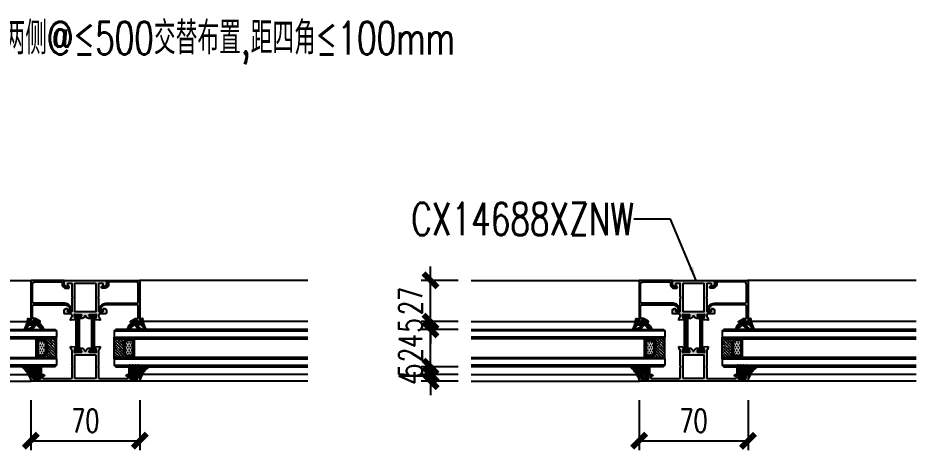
# Model space of a CAD drawing. Extents: x -202236 to 1002404, y -663931 to 1550022.
# Drawn here: x 23089 to 23666, y -357074 to -356797 of the extents above; entities that cross this region are included whole.
import ezdxf
from ezdxf.enums import TextEntityAlignment as Align

# ---------------------------------------------------------------- set-up
doc = ezdxf.new("R2010")
doc.units = 0
for name, color, linetype in [('!ZN1-填充-8', 8, 'Continuous'), ('!ZN1-文字-7', 7, 'Continuous'), ('!ZN4-辅助材料-1', 1, 'Continuous'), ('!ZN5-铝材断面-6', 6, 'Continuous'), ('112铝材投影', 112, 'Continuous'), ('1辅助材料', 1, 'Continuous'), ('2', 7, 'Continuous'), ('4玻璃幕墙', 4, 'Continuous'), ('DIM', 173, 'Continuous'), ('Fill', 8, 'Continuous'), ('TEXT', 7, 'Continuous'), ('型材截面颜色', 253, 'Continuous')]:
    doc.layers.add(name, color=color, linetype=linetype)
doc.styles.add('DHTEXT-1', font='ROMANS.shx', dxfattribs={"width": 0.7, "bigfont": 'CHINESE.shx'})
doc.dimstyles.new('ZN6', dxfattribs={"dimscale": 6, "dimtxt": 2.5, "dimasz": 1.5, "dimexe": 1, "dimexo": 2, "dimgap": 0.9, "dimtad": 1, "dimdec": 0, "dimdsep": 46, "dimtxsty": 'DHTEXT-1', "dimblk": 'ARCHTICK', "dimcen": 2.5, "dimclrd": 173, "dimclre": 173, "dimclrt": 7, "dimazin": 2, "dimtfac": 1, "dimtdec": 1, "dimtix": 1, "dimtmove": 2, "dimatfit": 3, "dimfxl": 0, "dimtolj": 1, "dimtzin": 0, "dimarcsym": 0})
pattern_1 = [(0, (-193.524, 7.5), (0.79375, 1.5875), [0, -1.5875])]
pattern_2 = [(225, (2605.3927, 1217.0892), (-0.6735192, -2.46957043), [3.175, -0.635, 0, -0.635])]

# ---------------------------------------------------------------- blocks, each defined once
blk = doc.blocks.new('XFGRJ009')
at = {"layer": '!ZN1-填充-8'}
h = blk.add_hatch(dxfattribs=at)
h.set_pattern_fill('AR-HBONE', color=256, scale=0.01, angle=360, style=0)
h.set_pattern_definition([(315, (2699.3083, -1021.9452), (2e-15, -1.43684098), [3.048, -1.016]), (225, (2700.0267, -1022.6636), (2e-15, -1.43684098), [3.048, -1.016])])
h.paths.add_polyline_path([(2.97, 0.95, -0.131652), (2.37, 1.11), (0.66, 2.1), (0.4, 2.1, 0.414214), (0, 1.7), (0, -1.7, 0.414214), (0.4, -2.1), (0.66, -2.1), (2.37, -1.11, -0.131652), (2.97, -0.95), (21.03, -0.95, -0.131652), (21.63, -1.11), (23.34, -2.1), (23.6, -2.1, 0.414214), (24, -1.7), (24, 1.7, 0.414214), (23.6, 2.1), (23.34, 2.1), (21.63, 1.11, -0.131652), (21.03, 0.95)])
at = {"layer": '!ZN4-辅助材料-1'}
blk.add_lwpolyline([(2.37, 1.11, 0.131652), (2.97, 0.95), (21.03, 0.95, 0.131652), (21.63, 1.11), (23.34, 2.1), (23.6, 2.1, -0.414214), (24, 1.7), (24, -1.7, -0.414214), (23.6, -2.1), (23.34, -2.1), (21.63, -1.11, 0.131652), (21.03, -0.95), (2.97, -0.95, 0.131652), (2.37, -1.11), (0.66, -2.1), (0.4, -2.1, -0.414214), (0, -1.7), (0, 1.7, -0.414214), (0.4, 2.1), (0.66, 2.1)], format="xyb", close=True, dxfattribs=at)
blk = doc.blocks.new('CX14688XZNW')
at = {"layer": '型材截面颜色', "ltscale": 15}
h = blk.add_hatch(color=256, dxfattribs=at)
h.dxf.hatch_style = 1
edge = h.paths.add_edge_path(flags=16)
edge.add_line((-18.2, -6.7), (-0.3, -6.7))
edge.add_arc((-0.3, -6.4), 0.3, 270, 360)
edge.add_line((0, -6.4), (0, 0))
edge.add_line((0, 0), (0, 6.4))
edge.add_arc((-0.3, 6.4), 0.3, 0, 90)
edge.add_line((-0.3, 6.7), (-18.2, 6.7))
edge.add_arc((-18.2, 6.4), 0.3, 90, 180)
edge.add_line((-18.5, 6.4), (-18.5, 0))
edge.add_line((-18.5, 0), (-18.5, -6.4))
edge.add_arc((-18.2, -6.4), 0.3, 180, 270)
edge = h.paths.add_edge_path()
edge.add_line((-19.7, 13), (-19.7, 9.5))
edge.add_arc((-20.7, 9.5), 1, -90, 0, ccw=False)
edge.add_line((-20.7, 8.5), (-21.51, 8.5))
edge.add_arc((-21.51, 8.8), 0.3, 190.51696, 269.3568, ccw=False)
edge.add_arc((-22.1, 8.69), 0.3, 10.52108, 70)
edge.add_line((-22, 8.97), (-23.4, 9.48))
edge.add_arc((-23.5, 9.2), 0.3, 70, 185)
edge.add_line((-23.8, 9.17), (-23.6, 6.88))
edge.add_arc((-23.1, 6.92), 0.5, 185, 225)
edge.add_line((-23.45, 6.57), (-23.14, 6.26))
edge.add_arc((-23, 6.4), 0.2, 225, 368.04657)
edge.add_arc((-22.6, 6.46), 0.2, 105, 188.04657, ccw=False)
edge.add_line((-22.66, 6.65), (-20.66, 7.18))
edge.add_arc((-20.53, 6.7), 0.5, 90, 105, ccw=False)
edge.add_line((-20.53, 7.2), (-20.4, 7.2))
edge.add_arc((-20.4, 6.9), 0.3, -41.40962, 90, ccw=False)
edge.add_arc((-19.8, 6.37), 0.5, 138.59038, 180)
edge.add_line((-20.3, 6.37), (-20.3, 2.6))
edge.add_arc((-20.6, 2.6), 0.3, 270, 360, ccw=False)
edge.add_line((-20.6, 2.3), (-20.76, 2.3))
edge.add_arc((-20.76, 2.8), 0.5, 238.68821, 270, ccw=False)
edge.add_line((-21.02, 2.37), (-22.5, 3.27))
edge.add_arc((-22.6, 3.1), 0.2, 58.68821, 180)
edge.add_line((-22.8, 3.1), (-22.8, 2.59))
edge.add_arc((-20.6, 2.59), 2.2, 180, 238.68821)
edge.add_line((-21.74, 0.71), (-21.28, 0.43))
edge.add_arc((-21.54, 0), 0.5, -58.68821, 58.68821, ccw=False)
edge.add_line((-21.28, -0.43), (-21.74, -0.71))
edge.add_arc((-20.6, -2.59), 2.2, 121.31179, 180)
edge.add_line((-22.8, -2.59), (-22.8, -3.1))
edge.add_arc((-22.6, -3.1), 0.2, 180, 301.31179)
edge.add_line((-22.5, -3.27), (-21.02, -2.37))
edge.add_arc((-20.76, -2.8), 0.5, 90, 121.31179, ccw=False)
edge.add_line((-20.76, -2.3), (-20.6, -2.3))
edge.add_arc((-20.6, -2.6), 0.3, 0, 90, ccw=False)
edge.add_line((-20.3, -2.6), (-20.3, -6.37))
edge.add_arc((-19.8, -6.37), 0.5, 180, 221.40962)
edge.add_arc((-20.4, -6.9), 0.3, -90, 41.40962, ccw=False)
edge.add_line((-20.4, -7.2), (-20.53, -7.2))
edge.add_arc((-20.53, -6.7), 0.5, 255, 270, ccw=False)
edge.add_line((-20.66, -7.18), (-22.66, -6.65))
edge.add_arc((-22.6, -6.46), 0.2, 171.95343, 255, ccw=False)
edge.add_arc((-23, -6.4), 0.2, 351.95343, 495)
edge.add_line((-23.14, -6.26), (-23.45, -6.57))
edge.add_arc((-23.1, -6.92), 0.5, 135, 175)
edge.add_line((-23.6, -6.88), (-23.8, -9.17))
edge.add_arc((-23.5, -9.2), 0.3, 175, 290)
edge.add_line((-23.4, -9.48), (-22, -8.97))
edge.add_arc((-22.1, -8.69), 0.3, 290, 349.47892)
edge.add_arc((-21.51, -8.8), 0.3, 90.6432, 169.48304, ccw=False)
edge.add_line((-21.51, -8.5), (-20.7, -8.5))
edge.add_arc((-20.7, -9.5), 1, 0, 90, ccw=False)
edge.add_line((-19.7, -9.5), (-19.7, -13.2))
edge.add_arc((-19.4, -13.2), 0.3, 180, 270)
edge.add_line((-19.4, -13.5), (-17.16, -13.5))
edge.add_arc((-17.16, -13.2), 0.3, 270, 330)
edge.add_line((-16.9, -13.35), (-16.27, -12.25))
edge.add_arc((-16.7, -12), 0.5, 330, 450)
edge.add_line((-16.7, -11.5), (-17.9, -11.5))
edge.add_arc((-17.9, -11.2), 0.3, 180, 270, ccw=False)
edge.add_line((-18.2, -11.2), (-18.2, -8.8))
edge.add_arc((-17.9, -8.8), 0.3, 90, 180, ccw=False)
edge.add_line((-17.9, -8.5), (-9.75, -8.5))
edge.add_arc((-9.75, -8.2), 0.3, 270, 315)
edge.add_line((-9.54, -8.41), (-9.41, -8.29))
edge.add_arc((-9.2, -8.5), 0.3, 45, 135, ccw=False)
edge.add_line((-8.99, -8.29), (-8.86, -8.41))
edge.add_arc((-8.65, -8.2), 0.3, 225, 270)
edge.add_line((-8.65, -8.5), (-0.5, -8.5))
edge.add_arc((-0.5, -8.8), 0.3, 0, 90, ccw=False)
edge.add_line((-0.2, -8.8), (-0.2, -11.2))
edge.add_arc((-0.5, -11.2), 0.3, -90, 0, ccw=False)
edge.add_line((-0.5, -11.5), (-1.7, -11.5))
edge.add_arc((-1.7, -12), 0.5, 90, 210)
edge.add_line((-2.13, -12.25), (-1.5, -13.35))
edge.add_arc((-1.24, -13.2), 0.3, 210, 270)
edge.add_line((-1.24, -13.5), (1.5, -13.5))
edge.add_arc((1.5, -13.2), 0.3, 270, 360)
edge.add_line((1.8, -13.2), (1.8, 0))
edge.add_line((1.8, 0), (1.8, 13.2))
edge.add_arc((1.5, 13.2), 0.3, 0, 90)
edge.add_line((1.5, 13.5), (-1.24, 13.5))
edge.add_arc((-1.24, 13.2), 0.3, 90, 150)
edge.add_line((-1.5, 13.35), (-2.13, 12.25))
edge.add_arc((-1.7, 12), 0.5, 150, 270)
edge.add_line((-1.7, 11.5), (-0.5, 11.5))
edge.add_arc((-0.5, 11.2), 0.3, 0, 90, ccw=False)
edge.add_line((-0.2, 11.2), (-0.2, 8.8))
edge.add_arc((-0.5, 8.8), 0.3, 270, 360, ccw=False)
edge.add_line((-0.5, 8.5), (-8.65, 8.5))
edge.add_arc((-8.65, 8.2), 0.3, 90, 135)
edge.add_line((-8.86, 8.41), (-8.99, 8.29))
edge.add_arc((-9.2, 8.5), 0.3, 225, 315, ccw=False)
edge.add_line((-9.41, 8.29), (-9.54, 8.41))
edge.add_arc((-9.75, 8.2), 0.3, 45, 90)
edge.add_line((-9.75, 8.5), (-17.9, 8.5))
edge.add_arc((-17.9, 8.8), 0.3, 180, 270, ccw=False)
edge.add_line((-18.2, 8.8), (-18.2, 11.2))
edge.add_arc((-17.9, 11.2), 0.3, 90, 180, ccw=False)
edge.add_line((-17.9, 11.5), (-16.7, 11.5))
edge.add_arc((-16.7, 12), 0.5, 270, 390)
edge.add_line((-16.27, 12.25), (-16.9, 13.35))
edge.add_arc((-17.16, 13.2), 0.3, 30, 90)
edge.add_line((-17.16, 13.5), (-19.2, 13.5))
edge.add_arc((-19.2, 13), 0.5, 90, 180)
edge = h.paths.add_edge_path(flags=16)
edge.add_line((-60.9, -6.7), (-46.4, -6.7))
edge.add_arc((-46.4, -6.4), 0.3, 270, 360)
edge.add_line((-46.1, -6.4), (-46.1, 6.4))
edge.add_arc((-46.4, 6.4), 0.3, 0, 90)
edge.add_line((-46.4, 6.7), (-60.9, 6.7))
edge.add_arc((-60.9, 6.4), 0.3, 90, 180)
edge.add_line((-61.2, 6.4), (-61.2, 0))
edge.add_line((-61.2, 0), (-61.2, -6.4))
edge.add_arc((-60.9, -6.4), 0.3, 180, 270)
edge = h.paths.add_edge_path()
edge.add_line((-43.09, 8.5), (-53.15, 8.5))
edge.add_arc((-53.15, 8.2), 0.3, 90, 135)
edge.add_line((-53.36, 8.41), (-53.49, 8.29))
edge.add_arc((-53.7, 8.5), 0.3, 225, 315, ccw=False)
edge.add_line((-53.91, 8.29), (-54.04, 8.41))
edge.add_arc((-54.25, 8.2), 0.3, 45, 90)
edge.add_line((-54.25, 8.5), (-60.7, 8.5))
edge.add_arc((-60.7, 9), 0.5, 180, 270, ccw=False)
edge.add_line((-61.2, 9), (-61.2, 27.2))
edge.add_arc((-60.9, 27.2), 0.3, 90, 180, ccw=False)
edge.add_line((-60.9, 27.5), (-60, 27.5))
edge.add_arc((-60, 27.2), 0.3, 0, 90, ccw=False)
edge.add_line((-59.7, 27.2), (-59.7, 26.5))
edge.add_arc((-59.4, 26.5), 0.3, 180, 330)
edge.add_line((-59.14, 26.35), (-58.74, 27.04))
edge.add_arc((-59, 27.19), 0.3, 330, 360)
edge.add_line((-58.7, 27.19), (-58.7, 29.23))
edge.add_arc((-59, 29.23), 0.3, 360, 405)
edge.add_line((-58.79, 29.44), (-59.11, 29.76))
edge.add_arc((-59.32, 29.55), 0.3, 45, 90)
edge.add_line((-59.32, 29.85), (-59.4, 29.85))
edge.add_arc((-59.4, 29.55), 0.3, 90, 180)
edge.add_line((-59.7, 29.55), (-59.7, 28.9))
edge.add_arc((-60, 28.9), 0.3, 270, 360, ccw=False)
edge.add_line((-60, 28.6), (-60.46, 28.6))
edge.add_arc((-60.46, 29.1), 0.5, 259.99202, 270, ccw=False)
edge.add_line((-60.54, 28.61), (-60.87, 28.67))
edge.add_arc((-60.7, 29.65), 1, 180, 259.99202, ccw=False)
edge.add_line((-61.7, 29.65), (-61.7, 32.85))
edge.add_arc((-60.7, 32.85), 1, 100.00798, 180, ccw=False)
edge.add_line((-60.87, 33.83), (-60.54, 33.89))
edge.add_arc((-60.46, 33.4), 0.5, 90, 100.00798, ccw=False)
edge.add_line((-60.46, 33.9), (-60, 33.9))
edge.add_arc((-60, 33.6), 0.3, 0, 90, ccw=False)
edge.add_line((-59.7, 33.6), (-59.7, 32.95))
edge.add_arc((-59.4, 32.95), 0.3, 180, 270)
edge.add_line((-59.4, 32.65), (-59.32, 32.65))
edge.add_arc((-59.32, 32.95), 0.3, 270, 315)
edge.add_line((-59.11, 32.74), (-58.79, 33.06))
edge.add_arc((-59, 33.27), 0.3, 315, 360)
edge.add_line((-58.7, 33.27), (-58.7, 34.7))
edge.add_arc((-59, 34.7), 0.3, 0, 90)
edge.add_line((-59, 35), (-62.7, 35))
edge.add_arc((-62.7, 34.7), 0.3, 90, 180)
edge.add_line((-63, 34.7), (-63, -34.7))
edge.add_arc((-62.7, -34.7), 0.3, 180, 270)
edge.add_line((-62.7, -35), (-59, -35))
edge.add_arc((-59, -34.7), 0.3, 270, 360)
edge.add_line((-58.7, -34.7), (-58.7, -33.27))
edge.add_arc((-59, -33.27), 0.3, 0, 45)
edge.add_line((-58.79, -33.06), (-59.11, -32.74))
edge.add_arc((-59.32, -32.95), 0.3, 45, 90)
edge.add_line((-59.32, -32.65), (-59.4, -32.65))
edge.add_arc((-59.4, -32.95), 0.3, 90, 180)
edge.add_line((-59.7, -32.95), (-59.7, -33.6))
edge.add_arc((-60, -33.6), 0.3, -90, 0, ccw=False)
edge.add_line((-60, -33.9), (-60.46, -33.9))
edge.add_arc((-60.46, -33.4), 0.5, 259.99202, 270, ccw=False)
edge.add_line((-60.54, -33.89), (-60.87, -33.83))
edge.add_arc((-60.7, -32.85), 1, 180, 259.99202, ccw=False)
edge.add_line((-61.7, -32.85), (-61.7, -29.65))
edge.add_arc((-60.7, -29.65), 1, 100.00798, 180, ccw=False)
edge.add_line((-60.87, -28.67), (-60.54, -28.61))
edge.add_arc((-60.46, -29.1), 0.5, 90, 100.00798, ccw=False)
edge.add_line((-60.46, -28.6), (-60, -28.6))
edge.add_arc((-60, -28.9), 0.3, 0, 90, ccw=False)
edge.add_line((-59.7, -28.9), (-59.7, -29.55))
edge.add_arc((-59.4, -29.55), 0.3, 180, 270)
edge.add_line((-59.4, -29.85), (-59.32, -29.85))
edge.add_arc((-59.32, -29.55), 0.3, 270, 315)
edge.add_line((-59.11, -29.76), (-58.79, -29.44))
edge.add_arc((-59, -29.23), 0.3, 315, 360)
edge.add_line((-58.7, -29.23), (-58.7, -27.19))
edge.add_arc((-59, -27.19), 0.3, 360, 390)
edge.add_line((-58.74, -27.04), (-59.14, -26.35))
edge.add_arc((-59.4, -26.5), 0.3, 30, 180)
edge.add_line((-59.7, -26.5), (-59.7, -27.2))
edge.add_arc((-60, -27.2), 0.3, 270, 360, ccw=False)
edge.add_line((-60, -27.5), (-60.9, -27.5))
edge.add_arc((-60.9, -27.2), 0.3, 180, 270, ccw=False)
edge.add_line((-61.2, -27.2), (-61.2, -9))
edge.add_arc((-60.7, -9), 0.5, 90, 180, ccw=False)
edge.add_line((-60.7, -8.5), (-54.25, -8.5))
edge.add_arc((-54.25, -8.2), 0.3, 270, 315)
edge.add_line((-54.04, -8.41), (-53.91, -8.29))
edge.add_arc((-53.7, -8.5), 0.3, 45, 135, ccw=False)
edge.add_line((-53.49, -8.29), (-53.36, -8.41))
edge.add_arc((-53.15, -8.2), 0.3, 225, 270)
edge.add_line((-53.15, -8.5), (-43.09, -8.5))
edge.add_arc((-43.09, -8.8), 0.3, 10.52108, 90, ccw=False)
edge.add_arc((-42.5, -8.69), 0.3, 190.52108, 250)
edge.add_line((-42.6, -8.97), (-41.2, -9.48))
edge.add_arc((-41.1, -9.2), 0.3, 250, 365)
edge.add_line((-40.8, -9.17), (-41, -6.88))
edge.add_arc((-41.5, -6.92), 0.5, 5, 45)
edge.add_line((-41.15, -6.57), (-41.46, -6.26))
edge.add_arc((-41.6, -6.4), 0.2, 45, 188.04657)
edge.add_arc((-42, -6.46), 0.2, -75, 8.04657, ccw=False)
edge.add_line((-41.94, -6.65), (-43.94, -7.18))
edge.add_arc((-44.07, -6.7), 0.5, 270, 285, ccw=False)
edge.add_line((-44.07, -7.2), (-44.2, -7.2))
edge.add_arc((-44.2, -6.9), 0.3, 138.59038, 270, ccw=False)
edge.add_arc((-44.8, -6.37), 0.5, 318.59038, 360)
edge.add_line((-44.3, -6.37), (-44.3, -2.6))
edge.add_arc((-44, -2.6), 0.3, 90, 180, ccw=False)
edge.add_line((-44, -2.3), (-43.84, -2.3))
edge.add_arc((-43.84, -2.8), 0.5, 58.68821, 90, ccw=False)
edge.add_line((-43.58, -2.37), (-42.1, -3.27))
edge.add_arc((-42, -3.1), 0.2, 238.68821, 360)
edge.add_line((-41.8, -3.1), (-41.8, -2.47))
edge.add_arc((-43.8, -2.47), 2, 360, 418.68821)
edge.add_line((-42.76, -0.76), (-43.6, -0.26))
edge.add_arc((-43.44, 0), 0.3, 121.31179, 238.68821, ccw=False)
edge.add_line((-43.6, 0.26), (-42.76, 0.76))
edge.add_arc((-43.8, 2.47), 2, 301.31179, 360)
edge.add_line((-41.8, 2.47), (-41.8, 3.1))
edge.add_arc((-42, 3.1), 0.2, 360, 481.31179)
edge.add_line((-42.1, 3.27), (-43.58, 2.37))
edge.add_arc((-43.84, 2.8), 0.5, 270, 301.31179, ccw=False)
edge.add_line((-43.84, 2.3), (-44, 2.3))
edge.add_arc((-44, 2.6), 0.3, 180, 270, ccw=False)
edge.add_line((-44.3, 2.6), (-44.3, 6.37))
edge.add_arc((-44.8, 6.37), 0.5, 360, 401.40962)
edge.add_arc((-44.2, 6.9), 0.3, 90, 221.40962, ccw=False)
edge.add_line((-44.2, 7.2), (-44.07, 7.2))
edge.add_arc((-44.07, 6.7), 0.5, 75, 90, ccw=False)
edge.add_line((-43.94, 7.18), (-41.94, 6.65))
edge.add_arc((-42, 6.46), 0.2, -8.04657, 75, ccw=False)
edge.add_arc((-41.6, 6.4), 0.2, 171.95343, 315)
edge.add_line((-41.46, 6.26), (-41.15, 6.57))
edge.add_arc((-41.5, 6.92), 0.5, 315, 355)
edge.add_line((-41, 6.88), (-40.8, 9.17))
edge.add_arc((-41.1, 9.2), 0.3, 355, 470)
edge.add_line((-41.2, 9.48), (-42.6, 8.97))
edge.add_arc((-42.5, 8.69), 0.3, 110, 169.47892)
edge.add_arc((-43.09, 8.8), 0.3, 270, 349.47892, ccw=False)
at = {"layer": '!ZN5-铝材断面-6'}
for points in [[(-43.09, 8.5), (-53.15, 8.5, 0.198912), (-53.36, 8.41), (-53.49, 8.29, -0.414214), (-53.91, 8.29), (-54.04, 8.41, 0.198912), (-54.25, 8.5), (-60.7, 8.5, -0.414214), (-61.2, 9), (-61.2, 27.2, -0.414214), (-60.9, 27.5), (-60, 27.5, -0.414214), (-59.7, 27.2), (-59.7, 26.5, 0.767327), (-59.14, 26.35), (-58.74, 27.04, 0.131652), (-58.7, 27.19), (-58.7, 29.23, 0.198912), (-58.79, 29.44), (-59.11, 29.76, 0.198912), (-59.32, 29.85), (-59.4, 29.85, 0.414214), (-59.7, 29.55), (-59.7, 28.9, -0.414214), (-60, 28.6), (-60.46, 28.6, -0.043696), (-60.54, 28.61), (-60.87, 28.67, -0.363931), (-61.7, 29.65), (-61.7, 32.85, -0.363931), (-60.87, 33.83), (-60.54, 33.89, -0.043696), (-60.46, 33.9), (-60, 33.9, -0.414214), (-59.7, 33.6), (-59.7, 32.95, 0.414214), (-59.4, 32.65), (-59.32, 32.65, 0.198912), (-59.11, 32.74), (-58.79, 33.06, 0.198912), (-58.7, 33.27), (-58.7, 34.7, 0.414214), (-59, 35), (-62.7, 35, 0.414214), (-63, 34.7), (-63, -34.7, 0.414214), (-62.7, -35), (-59, -35, 0.414214), (-58.7, -34.7), (-58.7, -33.27, 0.198912), (-58.79, -33.06), (-59.11, -32.74, 0.198912), (-59.32, -32.65), (-59.4, -32.65, 0.414214), (-59.7, -32.95), (-59.7, -33.6, -0.414214), (-60, -33.9), (-60.46, -33.9, -0.043696), (-60.54, -33.89), (-60.87, -33.83, -0.363931), (-61.7, -32.85), (-61.7, -29.65, -0.363931), (-60.87, -28.67), (-60.54, -28.61, -0.043696), (-60.46, -28.6), (-60, -28.6, -0.414214), (-59.7, -28.9), (-59.7, -29.55, 0.414214), (-59.4, -29.85), (-59.32, -29.85, 0.198912), (-59.11, -29.76), (-58.79, -29.44, 0.198912), (-58.7, -29.23), (-58.7, -27.19, 0.131652), (-58.74, -27.04), (-59.14, -26.35, 0.767327), (-59.7, -26.5), (-59.7, -27.2, -0.414214), (-60, -27.5), (-60.9, -27.5, -0.414214), (-61.2, -27.2), (-61.2, -9, -0.414214), (-60.7, -8.5), (-54.25, -8.5, 0.198912), (-54.04, -8.41), (-53.91, -8.29, -0.414214), (-53.49, -8.29), (-53.36, -8.41, 0.198912), (-53.15, -8.5), (-43.09, -8.5)], [(-43.09, -8.5, -0.361398), (-42.79, -8.75, 0.265514), (-42.6, -8.97), (-41.2, -9.48, 0.548619), (-40.8, -9.17), (-41, -6.88, 0.176327), (-41.15, -6.57), (-41.46, -6.26, 0.720206), (-41.8, -6.43, -0.379098), (-41.94, -6.65), (-43.94, -7.18, -0.065543), (-44.07, -7.2), (-44.2, -7.2, -0.645751), (-44.43, -6.7, 0.182676), (-44.3, -6.37), (-44.3, -2.6, -0.414214), (-44, -2.3), (-43.84, -2.3, -0.13748), (-43.58, -2.37), (-42.1, -3.27, 0.585007), (-41.8, -3.1), (-41.8, -2.47, 0.261824), (-42.76, -0.76), (-43.6, -0.26, -0.562186), (-43.6, 0.26), (-42.76, 0.76, 0.261824), (-41.8, 2.47), (-41.8, 3.1, 0.585007), (-42.1, 3.27), (-43.58, 2.37, -0.13748), (-43.84, 2.3), (-44, 2.3, -0.414214), (-44.3, 2.6), (-44.3, 6.37, 0.182676), (-44.43, 6.7, -0.645751), (-44.2, 7.2), (-44.07, 7.2, -0.065543), (-43.94, 7.18), (-41.94, 6.65, -0.379098), (-41.8, 6.43, 0.720206), (-41.46, 6.26), (-41.15, 6.57, 0.176327), (-41, 6.88), (-40.8, 9.17, 0.548619), (-41.2, 9.48), (-42.6, 8.97, 0.265514), (-42.79, 8.75, -0.361398), (-43.09, 8.5), (-43.9, 8.5)]]:
    blk.add_lwpolyline(points, format="xyb", dxfattribs=at)
for points in [[(-19.7, 13), (-19.7, 9.5, -0.414214), (-20.7, 8.5), (-21.51, 8.5, -0.358248), (-21.81, 8.75, 0.265514), (-22, 8.97), (-23.4, 9.48, 0.548619), (-23.8, 9.17), (-23.6, 6.88, 0.176327), (-23.45, 6.57), (-23.14, 6.26, 0.720206), (-22.8, 6.43, -0.379098), (-22.66, 6.65), (-20.66, 7.18, -0.065543), (-20.53, 7.2), (-20.4, 7.2, -0.645751), (-20.17, 6.7, 0.182676), (-20.3, 6.37), (-20.3, 2.6, -0.414214), (-20.6, 2.3), (-20.76, 2.3, -0.13748), (-21.02, 2.37), (-22.5, 3.27, 0.585007), (-22.8, 3.1), (-22.8, 2.59, 0.261824), (-21.74, 0.71), (-21.28, 0.43, -0.562186), (-21.28, -0.43), (-21.74, -0.71, 0.261824), (-22.8, -2.59), (-22.8, -3.1, 0.585007), (-22.5, -3.27), (-21.02, -2.37, -0.13748), (-20.76, -2.3), (-20.6, -2.3, -0.414214), (-20.3, -2.6), (-20.3, -6.37, 0.182676), (-20.17, -6.7, -0.645751), (-20.4, -7.2), (-20.53, -7.2, -0.065543), (-20.66, -7.18), (-22.66, -6.65, -0.379098), (-22.8, -6.43, 0.720206), (-23.14, -6.26), (-23.45, -6.57, 0.176327), (-23.6, -6.88), (-23.8, -9.17, 0.548619), (-23.4, -9.48), (-22, -8.97, 0.265514), (-21.81, -8.75, -0.358248), (-21.51, -8.5), (-20.7, -8.5, -0.414214), (-19.7, -9.5), (-19.7, -13.2, 0.414214), (-19.4, -13.5), (-17.16, -13.5, 0.267949), (-16.9, -13.35), (-16.27, -12.25, 0.57735), (-16.7, -11.5), (-17.9, -11.5, -0.414214), (-18.2, -11.2), (-18.2, -8.8, -0.414214), (-17.9, -8.5), (-9.75, -8.5, 0.198912), (-9.54, -8.41), (-9.41, -8.29, -0.414214), (-8.99, -8.29), (-8.86, -8.41, 0.198912), (-8.65, -8.5), (-0.5, -8.5, -0.414214), (-0.2, -8.8), (-0.2, -11.2, -0.414214), (-0.5, -11.5), (-1.7, -11.5, 0.57735), (-2.13, -12.25), (-1.5, -13.35, 0.267949), (-1.24, -13.5), (1.5, -13.5, 0.414214), (1.8, -13.2), (1.8, 0), (1.8, 13.2, 0.414214), (1.5, 13.5), (-1.24, 13.5, 0.267949), (-1.5, 13.35), (-2.13, 12.25, 0.57735), (-1.7, 11.5), (-0.5, 11.5, -0.414214), (-0.2, 11.2), (-0.2, 8.8, -0.414214), (-0.5, 8.5), (-8.65, 8.5, 0.198912), (-8.86, 8.41), (-8.99, 8.29, -0.414214), (-9.41, 8.29), (-9.54, 8.41, 0.198912), (-9.75, 8.5), (-17.9, 8.5, -0.414214), (-18.2, 8.8), (-18.2, 11.2, -0.414214), (-17.9, 11.5), (-16.7, 11.5, 0.57735), (-16.27, 12.25), (-16.9, 13.35, 0.267949), (-17.16, 13.5), (-19.2, 13.5, 0.414214)], [(-60.9, -6.7), (-46.4, -6.7, 0.414214), (-46.1, -6.4), (-46.1, 6.4, 0.414214), (-46.4, 6.7), (-60.9, 6.7, 0.414214), (-61.2, 6.4), (-61.2, 0), (-61.2, -6.4, 0.414214)], [(-18.2, -6.7), (-0.3, -6.7, 0.414214), (0, -6.4), (0, 0), (0, 6.4, 0.414214), (-0.3, 6.7), (-18.2, 6.7, 0.414214), (-18.5, 6.4), (-18.5, 0), (-18.5, -6.4, 0.414214)]]:
    blk.add_lwpolyline(points, format="xyb", close=True, dxfattribs=at)
at = {"layer": '2'}
blk.add_blockref('XFGRJ009', (-44.3, 4.89), dxfattribs=at)
at = {"layer": '2', "xscale": -1, "rotation": 180}
blk.add_blockref('XFGRJ009', (-44.3, -4.89), dxfattribs=at)
blk = doc.blocks.new('20210707165633')
at = {"layer": '!ZN1-填充-8'}
h = blk.add_hatch(dxfattribs=at)
h.set_pattern_fill('橡胶', color=256, scale=0.2)
h.set_pattern_definition([(45, (0.16656, 0.0119), (-0.5, 0.5), []), (135, (1.2797, 0.0119), (-0.5, -0.5), [0.16, -0.547107])])
edge = h.paths.add_edge_path(flags=16)
edge.add_arc((0.3, 1.11), 0.3, -90, 0, ccw=False)
edge.add_line((0.3, 0.81), (-0.3, 0.81))
edge.add_arc((-0.3, 1.11), 0.3, 180, 270, ccw=False)
edge.add_line((-0.6, 1.11), (-0.6, 2.36))
edge.add_arc((-0.3, 2.36), 0.3, 90, 180, ccw=False)
edge.add_line((-0.3, 2.66), (0.3, 2.66))
edge.add_arc((0.3, 2.36), 0.3, 0, 90, ccw=False)
edge.add_line((0.6, 2.36), (0.6, 1.11))
edge = h.paths.add_edge_path()
edge.add_line((-1.08, 8.55), (-1.46, 7.98))
edge.add_arc((-1.71, 8.15), 0.3, 216.79499, 326.20046, ccw=False)
edge.add_line((-1.95, 7.97), (-2.41, 8.59))
edge.add_arc((-2.58, 8.47), 0.2, 36.79499, 90)
edge.add_line((-2.58, 8.67), (-2.85, 8.67))
edge.add_arc((-2.85, 8.37), 0.3, 90, 180)
edge.add_line((-3.15, 8.37), (-3.15, 2.97))
edge.add_arc((-2.85, 2.97), 0.3, 180, 270)
edge.add_line((-2.85, 2.67), (-1.6, 2.67))
edge.add_arc((-1.6, 2.47), 0.2, 0, 90, ccw=False)
edge.add_line((-1.4, 2.47), (-1.4, 1.26))
edge.add_line((-1.4, 1.26), (-1.74, 1.26))
edge.add_arc((-1.69, 0.96), 0.305, 100.62562, 226.04372)
edge.add_line((-1.9, 0.74), (-0.95, 0))
edge.add_line((-0.95, 0), (0.95, 0))
edge.add_line((0.95, 0), (1.89, 0.74))
edge.add_arc((1.69, 0.96), 0.3, 311.80189, 440)
edge.add_line((1.74, 1.26), (1.4, 1.26))
edge.add_line((1.4, 1.26), (1.4, 2.47))
edge.add_arc((1.6, 2.47), 0.2, 90, 180, ccw=False)
edge.add_line((1.6, 2.67), (2.85, 2.67))
edge.add_arc((2.85, 2.97), 0.3, 270, 360)
edge.add_line((3.15, 2.97), (3.15, 8.37))
edge.add_arc((2.85, 8.37), 0.3, 0, 90)
edge.add_line((2.85, 8.67), (2.62, 8.67))
edge.add_arc((2.62, 8.47), 0.2, 90, 143.20501)
edge.add_line((2.46, 8.59), (2, 7.97))
edge.add_arc((1.76, 8.15), 0.3, 213.80665, 323.20501, ccw=False)
edge.add_line((1.51, 7.98), (1.13, 8.55))
edge.add_arc((0.89, 8.37), 0.3, 36.79499, 143.20501)
edge.add_line((0.65, 8.55), (0.27, 7.99))
edge.add_arc((0.02, 8.16), 0.3, 213.79954, 326.19335, ccw=False)
edge.add_line((-0.23, 7.99), (-0.6, 8.55))
edge.add_arc((-0.84, 8.37), 0.3, 36.79499, 143.20501)
at = {"layer": '!ZN4-辅助材料-1'}
for p, q in [((-3.15, 2.97), (-3.15, 8.37)), ((-2.58, 8.67), (-2.85, 8.67)), ((-2.41, 8.59), (-1.95, 7.97)), ((-1.46, 7.98), (-1.08, 8.55)), ((-0.23, 7.99), (-0.6, 8.55)), ((0.65, 8.55), (0.27, 7.99)), ((1.51, 7.98), (1.13, 8.55)), ((2.46, 8.59), (2, 7.97)), ((2.62, 8.67), (2.85, 8.67)), ((3.15, 2.97), (3.15, 8.37)), ((-2.85, 2.67), (-1.6, 2.67)), ((-0.95, 0), (-1.9, 0.74)), ((-1.4, 1.26), (-1.74, 1.26)), ((-1.4, 1.26), (-1.4, 2.47)), ((0.95, 0), (-0.95, 0)), ((-0.6, 2.36), (-0.6, 1.11)), ((0.3, 2.66), (-0.3, 2.66)), ((-0.3, 0.81), (0.3, 0.81)), ((0.6, 1.11), (0.6, 2.36)), ((1.89, 0.74), (0.95, 0)), ((1.4, 2.47), (1.4, 1.26)), ((1.4, 1.26), (1.74, 1.26)), ((1.6, 2.67), (2.85, 2.67))]:
    blk.add_line(p, q, dxfattribs=at)
for centre, radius, start, end in [((-2.85, 8.37), 0.3, 90, 180), ((-2.58, 8.47), 0.2, 36.79499, 90), ((-1.71, 8.15), 0.3, 216.79499, 326.20046), ((-0.84, 8.37), 0.3, 36.79499, 143.20501), ((0.02, 8.16), 0.3, 213.79954, 326.19335), ((0.89, 8.37), 0.3, 36.79499, 143.20501), ((1.76, 8.15), 0.3, 213.80665, 323.20501), ((2.62, 8.47), 0.2, 90, 143.20501), ((2.85, 8.37), 0.3, 0, 90), ((-2.85, 2.97), 0.3, 180, 270), ((-1.69, 0.96), 0.305, 100.62562, 226.04372), ((-1.6, 2.47), 0.2, 0, 90), ((-0.3, 2.36), 0.3, 90, 180), ((-0.3, 1.11), 0.3, 180, 270), ((0.3, 2.36), 0.3, 0, 90), ((0.3, 1.11), 0.3, 270, 360), ((1.6, 2.47), 0.2, 90, 180), ((1.69, 0.96), 0.3, 311.80189, 80), ((2.85, 2.97), 0.3, 270, 0)]:
    blk.add_arc(centre, radius, start, end, dxfattribs=at)
blk = doc.blocks.new('20210707165640')
at = {"layer": '!ZN1-填充-8'}
h = blk.add_hatch(dxfattribs=at)
h.set_pattern_fill('ANSI36', color=8, scale=0.5)
h.set_pattern_definition([(45, (-6393.005, -1724.7755), (0.42094951, 1.54348152), [1.984375, -0.396875, 0, -0.396875])])
edge = h.paths.add_edge_path()
edge.add_line((3.15, 2.67), (3.45, 2.67))
edge.add_arc((3.45, 2.37), 0.3, 0, 90, ccw=False)
edge.add_line((3.75, 2.37), (3.75, 0.23))
edge.add_arc((24.16, -10.01), 22.84, 130.4528, 153.3485, ccw=False)
edge.add_line((9.34, 7.37), (3.13, 7.37))
edge.add_line((3.13, 7.37), (3.15, 2.67))
at = {"layer": '!ZN4-辅助材料-1'}
blk.add_arc((18.8, -5), 15.57, 127.42782, 165.24816, dxfattribs=at)
at = {"layer": '!ZN1-文字-7', "ltscale": 20}
blk.add_blockref('20210707165633', (0, 0), dxfattribs=at)
blk = doc.blocks.new('20210707165311')
at = {"layer": '!ZN1-填充-8'}
h = blk.add_hatch(dxfattribs=at)
h.set_pattern_fill('ANSI37', color=256, scale=0.5)
h.set_pattern_definition([(45, (-1664.2178, -1605.7324), (-0.561266, 0.561266), []), (135, (-1664.2178, -1605.7324), (-0.561266, -0.561266), [])])
edge = h.paths.add_edge_path(flags=16)
edge.add_arc((3.56, -4.58), 0.4, 262.23771, 442.09714)
edge.add_arc((6.94, -0.2), 5.19, 206.83961, 230.09426, ccw=False)
edge.add_arc((1.42, -2.99), 1, 26.83961, 90)
edge.add_line((1.42, -1.99), (-0.45, -1.99))
edge.add_arc((-0.45, -2.29), 0.3, 90, 224.07346)
edge.add_arc((4.56, 1.56), 6.62, 217.9032, 260.84817)
edge = h.paths.add_edge_path()
edge.add_line((-2.53, 0.77), (-4.53, -0.91))
edge.add_arc((0.93, -7.43), 8.5, 129.96753, 163.04493)
edge.add_arc((-6.74, -5.09), 0.49, 163.04493, 340.96636)
edge.add_arc((3.6, -12.87), 12.47, 122.46942, 142.31105, ccw=False)
edge.add_arc((-2.62, -2.35), 0.481, -4.96, 180.11599, ccw=False)
edge.add_arc((4.06, 2.01), 7.6, 215.42771, 270.43944)
edge.add_arc((4.11, -4.89), 0.7, 270.6383, 381.66855)
edge.add_arc((24.53, 4.67), 21.85, 187.78097, 205.18318, ccw=False)
edge.add_arc((2.59, 1.69), 0.296, 4.12425, 90)
edge.add_line((2.59, 1.98), (1.48, 1.88))
edge.add_arc((1.53, 1.38), 0.5, 95.62863, 189.99999)
edge.add_line((1.03, 1.3), (1.19, 0.36))
edge.add_arc((0.89, 0.31), 0.3, -90, 9.99999, ccw=False)
edge.add_line((0.89, 0.01), (-0.99, 0.01))
edge.add_arc((-0.99, 0.5), 0.494, 192.00359, 270, ccw=False)
edge.add_line((-1.47, 0.4), (-1.55, 0.77))
edge.add_arc((-1.85, 0.71), 0.3, 12.00538, 90)
edge.add_line((-1.85, 1.01), (-1.88, 1.01))
edge.add_arc((-1.88, 0.01), 1, 90, 129.96753)
at = {"layer": '!ZN4-辅助材料-1'}
for points in [[(-2.53, 0.77), (-4.53, -0.91, 0.145338), (-7.2, -4.95, 0.982024), (-6.27, -5.25, -0.086792), (-3.1, -2.35, -1.045307), (-2.14, -2.39, 0.244753), (4.12, -5.59, 0.526294), (4.76, -4.63, -0.076078), (2.88, 1.71, 0.393284), (2.59, 1.98), (1.48, 1.88, 0.43674), (1.03, 1.3), (1.19, 0.36, -0.466308), (0.89, 0.01), (-0.99, 0.01, -0.354101), (-1.47, 0.4), (-1.55, 0.77, 0.354092), (-1.85, 1.01), (-1.88, 1.01, 0.176181)], [(3.5, -4.97, 0.998774), (3.61, -4.18, -0.101817), (2.31, -2.54, 0.282785), (1.42, -1.99), (-0.45, -1.99, 0.662347), (-0.67, -2.5, 0.189607)]]:
    blk.add_lwpolyline(points, format="xyb", close=True, dxfattribs=at)
blk = doc.blocks.new('C52845')
at = {"layer": '型材截面颜色', "ltscale": 15}
h = blk.add_hatch(color=256, dxfattribs=at)
h.dxf.hatch_style = 1
edge = h.paths.add_edge_path()
edge.add_line((5.3, 10.65), (26.2, 10.65))
edge.add_arc((26.2, 10.35), 0.3, 0, 90, ccw=False)
edge.add_line((26.5, 10.35), (26.5, -15.55))
edge.add_arc((26.2, -15.55), 0.3, -90, 0, ccw=False)
edge.add_line((26.2, -15.85), (25, -15.85))
edge.add_arc((25, -15.55), 0.3, 180, 270, ccw=False)
edge.add_line((24.7, -15.55), (24.7, -14.95))
edge.add_arc((24.4, -14.95), 0.3, 0, 90)
edge.add_line((24.4, -14.65), (23.78, -14.65))
edge.add_arc((23.78, -14.95), 0.3, 90, 121.37616)
edge.add_line((23.63, -14.69), (21.01, -16.29))
edge.add_arc((20.8, -15.95), 0.4, 121.37616, 301.37616, ccw=False)
edge.add_line((20.59, -15.61), (23.28, -13.97))
edge.add_arc((23.7, -14.65), 0.8, 90, 121.37616, ccw=False)
edge.add_line((23.7, -13.85), (25.2, -13.85))
edge.add_arc((25.2, -13.55), 0.3, 270, 360)
edge.add_line((25.5, -13.55), (25.5, -6.05))
edge.add_arc((24.5, -6.05), 1, 360, 450)
edge.add_line((24.5, -5.05), (4.69, -5.05))
edge.add_arc((4.69, -8.05), 3, 90, 135)
edge.add_line((2.57, -5.93), (1.45, -7.05))
edge.add_arc((1.8, -7.41), 0.5, 135, 240)
edge.add_line((1.55, -7.84), (2.55, -8.42))
edge.add_arc((2.3, -8.85), 0.5, 0, 60, ccw=False)
edge.add_arc((2.3, -8.85), 0.5, -120, 0, ccw=False)
edge.add_line((2.05, -9.28), (1.05, -8.71))
edge.add_arc((1.8, -7.41), 1.5, 135, 240, ccw=False)
edge.add_line((0.74, -6.35), (1.86, -5.22))
edge.add_arc((4.69, -8.05), 4, 90, 135, ccw=False)
edge.add_line((4.69, -4.05), (24.5, -4.05))
edge.add_arc((24.5, -3.05), 1, 270, 360)
edge.add_line((25.5, -3.05), (25.5, 8.15))
edge.add_arc((24, 8.15), 1.5, 0, 90)
edge.add_line((24, 9.65), (6.7, 9.65))
edge.add_arc((6.7, 9.35), 0.3, 90, 180)
edge.add_line((6.4, 9.35), (6.4, 7.73))
edge.add_arc((5.4, 7.73), 1, 315, 360, ccw=False)
edge.add_line((6.11, 7.03), (4.92, 5.84))
edge.add_arc((4.71, 6.05), 0.3, 270, 315, ccw=False)
edge.add_line((4.71, 5.75), (2.2, 5.75))
edge.add_arc((2.2, 6.05), 0.3, 180, 270, ccw=False)
edge.add_line((1.9, 6.05), (1.9, 6.42))
edge.add_arc((2.2, 6.42), 0.3, 133.91112, 180, ccw=False)
edge.add_line((1.99, 6.64), (2.36, 6.99))
edge.add_arc((2.5, 6.85), 0.2, 16.87449, 133.91286, ccw=False)
edge.add_line((2.69, 6.91), (2.74, 6.76))
edge.add_arc((3.02, 6.85), 0.3, 196.87449, 270)
edge.add_line((3.02, 6.55), (4.38, 6.55))
edge.add_arc((4.38, 6.85), 0.3, 270, 315)
edge.add_line((4.59, 6.64), (5.51, 7.56))
edge.add_arc((5.3, 7.77), 0.3, 315, 360)
edge.add_line((5.6, 7.77), (5.6, 9.15))
edge.add_arc((5.3, 9.15), 0.3, 0, 90)
edge.add_arc((5.3, 9.75), 0.3, 180, 270, ccw=False)
edge.add_line((5, 9.75), (5, 10.35))
edge.add_arc((5.3, 10.35), 0.3, 90, 180, ccw=False)
at = {"layer": '!ZN5-铝材断面-6'}
blk.add_lwpolyline([(5.3, 10.65), (26.2, 10.65, -0.414214), (26.5, 10.35), (26.5, -15.55, -0.414214), (26.2, -15.85), (25, -15.85, -0.414214), (24.7, -15.55), (24.7, -14.95, 0.414214), (24.4, -14.65), (23.78, -14.65, 0.137766), (23.63, -14.69), (21.01, -16.29, -1), (20.59, -15.61), (23.28, -13.97, -0.137766), (23.7, -13.85), (25.2, -13.85, 0.414214), (25.5, -13.55), (25.5, -6.05, 0.414214), (24.5, -5.05), (4.69, -5.05, 0.198912), (2.57, -5.93), (1.45, -7.05, 0.493145), (1.55, -7.84), (2.55, -8.42, -0.267949), (2.8, -8.85, -0.57735), (2.05, -9.28), (1.05, -8.71, -0.493145), (0.74, -6.35), (1.86, -5.22, -0.198912), (4.69, -4.05), (24.5, -4.05, 0.414214), (25.5, -3.05), (25.5, 8.15, 0.414214), (24, 9.65), (6.7, 9.65, 0.414214), (6.4, 9.35), (6.4, 7.73, -0.198912), (6.11, 7.03), (4.92, 5.84, -0.198912), (4.71, 5.75), (2.2, 5.75, -0.414214), (1.9, 6.05), (1.9, 6.42, -0.203856), (1.99, 6.64), (2.36, 6.99, -0.560247), (2.69, 6.91), (2.74, 6.76, 0.330358), (3.02, 6.55), (4.38, 6.55, 0.198912), (4.59, 6.64), (5.51, 7.56, 0.198912), (5.6, 7.77), (5.6, 9.15, 0.414214), (5.3, 9.45, -0.414214), (5, 9.75), (5, 10.35, -0.414214)], format="xyb", close=True, dxfattribs=at)
blk = doc.blocks.new('*U758')
at = {"layer": 'Fill'}
for points in [[(-31.25, 25.5), (-26.5, 25.5), (-26.5, 25.25), (-31.25, 25.25)], [(31.25, 25.5), (26.5, 25.5), (26.5, 25.25), (31.25, 25.25)], [(-31.25, 13.75), (-26.5, 13.75), (-26.5, 13.5), (-31.25, 13.5)], [(31.25, 13.75), (26.5, 13.75), (26.5, 13.5), (31.25, 13.5)]]:
    blk.add_hatch(color=256, dxfattribs=at).paths.add_polyline_path(points)
h = blk.add_hatch(dxfattribs=at)
h.set_pattern_fill('DOTS', color=8, style=0)
h.set_pattern_definition(pattern_1)
h.paths.add_polyline_path([(-25.5, 22.84), (-25.5, 16.16), (-26.92, 14.75), (-30.3, 14.75), (-30.3, 24.25), (-26.92, 24.25)])
h = blk.add_hatch(dxfattribs=at)
h.set_pattern_fill('ANSI36', color=256, scale=0.4, angle=180, style=0)
h.set_pattern_definition(pattern_2)
h.paths.add_polyline_path([(-18.5, 12.5), (-18.5, 26.5), (-19.5, 25.5), (-26.5, 25.5), (-26.5, 25.25), (-24.5, 23.25), (-24.5, 15.75), (-26.5, 13.75), (-26.5, 13.5), (-19.5, 13.5)])
h = blk.add_hatch(dxfattribs=at)
h.set_pattern_fill('ANSI36', color=256, scale=0.4, angle=180, style=0)
h.set_pattern_definition(pattern_2)
h.paths.add_polyline_path([(18.5, 12.5), (18.5, 26.5), (19.5, 25.5), (26.5, 25.5), (26.5, 25.25), (24.5, 23.25), (24.5, 15.75), (26.5, 13.75), (26.5, 13.5), (19.5, 13.5)])
h = blk.add_hatch(dxfattribs=at)
h.set_pattern_fill('DOTS', color=8, style=0)
h.set_pattern_definition(pattern_1)
h.paths.add_polyline_path([(25.5, 22.84), (25.5, 16.16), (26.91, 14.75), (30.3, 14.75), (30.3, 24.25), (26.91, 24.25)])
at = {"layer": '112铝材投影', "ltscale": 0.1}
for p, q in [((-142.96, 63), (-34.7, 63)), ((142.92, 63), (34.7, 63)), ((-142.96, 36.5), (-37.29, 36.5)), ((142.92, 36.5), (37.28, 36.5)), ((-142.96, 2.5), (-36.51, 2.5)), ((142.92, 2.5), (36.5, 2.5)), ((-142.96, -1.8), (-34.7, -1.8)), ((142.92, -1.8), (34.7, -1.8))]:
    blk.add_line(p, q, dxfattribs=at)
at = {"layer": '1辅助材料'}
for points in [[(-24.5, 23.25), (-24.5, 15.75), (-26.5, 13.75), (-31.5, 13.75), (-31.5, 25.25), (-26.5, 25.25)], [(-31.25, 25.5), (-26.5, 25.5), (-26.5, 25.25), (-31.25, 25.25)], [(-25.5, 22.84), (-25.5, 16.16), (-26.92, 14.75), (-30.3, 14.75), (-30.3, 24.25), (-26.92, 24.25)], [(-18.5, 12.5), (-18.5, 26.5), (-19.5, 25.5), (-26.5, 25.5), (-26.5, 25.25), (-24.5, 23.25), (-24.5, 15.75), (-24.5, 15.75), (-26.5, 13.75), (-26.5, 13.5), (-19.5, 13.5), (-18.5, 12.5)], [(18.5, 12.5), (18.5, 26.5), (19.5, 25.5), (26.5, 25.5), (26.5, 25.25), (24.5, 23.25), (24.5, 15.75), (24.5, 15.75), (26.5, 13.75), (26.5, 13.5), (19.5, 13.5), (18.5, 12.5)], [(24.5, 23.25), (24.5, 15.75), (26.5, 13.75), (31.5, 13.75), (31.5, 25.25), (26.5, 25.25)], [(25.5, 22.84), (25.5, 16.16), (26.91, 14.75), (30.3, 14.75), (30.3, 24.25), (26.91, 24.25)], [(31.25, 25.5), (26.5, 25.5), (26.5, 25.25), (31.25, 25.25)], [(-31.25, 13.75), (-26.5, 13.75), (-26.5, 13.5), (-31.25, 13.5)], [(31.25, 13.75), (26.5, 13.75), (26.5, 13.5), (31.25, 13.5)]]:
    blk.add_lwpolyline(points, close=True, dxfattribs=at)
for points in [[(-30.9, 25.25), (-30.9, 25.15), (-26.55, 25.15), (-24.6, 23.21), (-24.6, 15.79), (-26.55, 13.85), (-30.9, 13.85), (-30.9, 13.75), (-30.9, 13.85)], [(30.9, 25.25), (30.9, 25.15), (26.54, 25.15), (24.6, 23.21), (24.6, 15.79), (26.54, 13.85), (30.9, 13.85), (30.9, 13.75), (30.9, 13.85)]]:
    blk.add_lwpolyline(points, dxfattribs=at)
at = {"layer": '4玻璃幕墙'}
for points in [[(-142.96, 31.5), (-19.5, 31.5), (-18.5, 30.5), (-18.5, 26.5), (-19.5, 25.5), (-142.96, 25.5)], [(142.92, 31.5), (19.5, 31.5), (18.5, 30.5), (18.5, 26.5), (19.5, 25.5), (142.92, 25.5)], [(-142.96, 13.5), (-19.5, 13.5), (-18.5, 12.5), (-18.5, 8.5), (-19.5, 7.5), (-142.96, 7.5)], [(142.92, 13.5), (19.5, 13.5), (18.5, 12.5), (18.5, 8.5), (19.5, 7.5), (142.92, 7.5)]]:
    blk.add_lwpolyline(points, dxfattribs=at)
at = {"layer": 'Defpoints', "color": 250}
for p in [(-18.5, 31.5), (18.5, 31.5), (-18.5, 25.5), (18.5, 25.5), (-24.5, 13.5), (-18.5, 13.5), (18.5, 13.5), (24.5, 13.5), (-18.5, 7.5), (18.5, 7.5)]:
    blk.add_point(p, dxfattribs=at)
at = {"layer": 'Fill'}
for p, q in [((-18.5, 30.5), (-142.96, 30.5)), ((18.5, 30.5), (142.92, 30.5)), ((-18.5, 26.5), (-142.96, 26.5)), ((18.5, 26.5), (142.92, 26.5)), ((-18.5, 12.5), (-142.96, 12.5)), ((18.5, 12.5), (142.92, 12.5)), ((-18.5, 8.5), (-142.96, 8.5)), ((18.5, 8.5), (142.92, 8.5))]:
    blk.add_line(p, q, dxfattribs=at)
at = {"layer": '!ZN1-文字-7', "ltscale": 20, "xscale": -1}
for name, p in [('20210707165311', (-34.1, 36.49)), ('20210707165640', (-31.26, -0.17))]:
    blk.add_blockref(name, p, dxfattribs=at)
at = {"layer": '!ZN1-文字-7', "ltscale": 20}
for name, p in [('20210707165311', (34.1, 36.49)), ('20210707165640', (31.25, -0.17))]:
    blk.add_blockref(name, p, dxfattribs=at)
at = {"ltscale": 20, "rotation": 90}
blk.add_blockref('CX14688XZNW', (0, 61.2), dxfattribs=at)
at = {"ltscale": 20, "xscale": -1}
blk.add_blockref('C52845', (-8.5, 52.35), dxfattribs=at)
at = {"ltscale": 20}
blk.add_blockref('C52845', (8.5, 52.35), dxfattribs=at)
blk = doc.blocks.new('_ArchTick')
at = {"color": 0, "linetype": 'ByBlock', "const_width": 0.4}
blk.add_lwpolyline([(-0.5, -0.5), (0.5, 0.5)], dxfattribs=at)
blk = doc.blocks.new('*D960')
at = {"layer": 'Defpoints', "color": 0, "ltscale": 60, "transparency": 16777216}
for p in [(23097.59, -357030.36), (23167.59, -357030.36), (23167.59, -357068.48)]:
    blk.add_point(p, dxfattribs=at)
at = {"layer": 'DIM', "color": 173, "linetype": 'ByBlock', "lineweight": -2, "ltscale": 60, "transparency": 16777216}
for p, q in [((23097.59, -357042.36), (23097.59, -357074.48)), ((23167.59, -357042.36), (23167.59, -357074.48)), ((23097.59, -357068.48), (23167.59, -357068.48))]:
    blk.add_line(p, q, dxfattribs=at)
at = {"layer": 'DIM', "color": 173, "lineweight": -2, "ltscale": 60, "transparency": 16777216, "xscale": 9, "yscale": 9, "zscale": 9, "rotation": 180}
blk.add_blockref('_ArchTick', (23097.59, -357068.48), dxfattribs=at)
at = {"layer": 'DIM', "color": 173, "lineweight": -2, "ltscale": 60, "transparency": 16777216, "xscale": 9, "yscale": 9, "zscale": 9}
blk.add_blockref('_ArchTick', (23167.59, -357068.48), dxfattribs=at)
at = {"layer": 'DIM', "color": 7, "ltscale": 60, "transparency": 16777216, "insert": (23132.59, -357055.58), "char_height": 15, "attachment_point": 5, "style": 'DHTEXT-1'}
blk.add_mtext('\\A1;70', dxfattribs=at)
blk = doc.blocks.new('*D966')
at = {"layer": 'Defpoints', "color": 0, "ltscale": 60, "transparency": 16777216}
for p in [(23488.37, -357030.36), (23558.37, -357030.36), (23558.37, -357068.48)]:
    blk.add_point(p, dxfattribs=at)
at = {"layer": 'DIM', "color": 173, "linetype": 'ByBlock', "lineweight": -2, "ltscale": 60, "transparency": 16777216}
for p, q in [((23488.37, -357042.36), (23488.37, -357074.48)), ((23558.37, -357042.36), (23558.37, -357074.48)), ((23488.37, -357068.48), (23558.37, -357068.48))]:
    blk.add_line(p, q, dxfattribs=at)
at = {"layer": 'DIM', "color": 173, "lineweight": -2, "ltscale": 60, "transparency": 16777216, "xscale": 9, "yscale": 9, "zscale": 9, "rotation": 180}
blk.add_blockref('_ArchTick', (23488.37, -357068.48), dxfattribs=at)
at = {"layer": 'DIM', "color": 173, "lineweight": -2, "ltscale": 60, "transparency": 16777216, "xscale": 9, "yscale": 9, "zscale": 9}
blk.add_blockref('_ArchTick', (23558.37, -357068.48), dxfattribs=at)
at = {"layer": 'DIM', "color": 7, "ltscale": 60, "transparency": 16777216, "insert": (23523.37, -357055.58), "char_height": 15, "attachment_point": 5, "style": 'DHTEXT-1'}
blk.add_mtext('\\A1;70', dxfattribs=at)
blk = doc.blocks.new('*D967')
at = {"layer": 'Defpoints', "color": 0, "ltscale": 60, "transparency": 16777216}
for p in [(23354.38, -357025.86), (23384.08, -357025.86), (23384.08, -357030.16)]:
    blk.add_point(p, dxfattribs=at)
at = {"layer": 'DIM', "color": 173, "linetype": 'ByBlock', "lineweight": -2, "ltscale": 60, "transparency": 16777216}
for p, q in [((23354.38, -357025.86), (23354.38, -357016.86)), ((23372.08, -357025.86), (23348.38, -357025.86)), ((23372.08, -357030.16), (23348.38, -357030.16)), ((23354.38, -357030.16), (23354.38, -357025.86)), ((23354.38, -357030.16), (23354.38, -357039.16))]:
    blk.add_line(p, q, dxfattribs=at)
at = {"layer": 'DIM', "color": 173, "lineweight": -2, "ltscale": 60, "transparency": 16777216, "xscale": 9, "yscale": 9, "zscale": 9}
for p, rotation in [((23354.38, -357025.86), 270), ((23354.38, -357030.16), 90)]:
    blk.add_blockref('_ArchTick', p, dxfattribs=dict(at, rotation=rotation))
at = {"layer": 'DIM', "color": 7, "ltscale": 60, "transparency": 16777216, "insert": (23341.48, -357028.01), "char_height": 15, "attachment_point": 5, "rotation": 90, "style": 'DHTEXT-1'}
blk.add_mtext('\\A1;4', dxfattribs=at)
blk = doc.blocks.new('*D968')
at = {"layer": 'Defpoints', "color": 0, "ltscale": 60, "transparency": 16777216}
for p in [(23354.38, -357020.86), (23384.08, -357020.86), (23384.08, -357025.86)]:
    blk.add_point(p, dxfattribs=at)
at = {"layer": 'DIM', "color": 173, "linetype": 'ByBlock', "lineweight": -2, "ltscale": 60, "transparency": 16777216}
for p, q in [((23354.38, -357020.86), (23354.38, -357011.86)), ((23372.08, -357020.86), (23348.38, -357020.86)), ((23354.38, -357025.86), (23354.38, -357020.86)), ((23372.08, -357025.86), (23348.38, -357025.86)), ((23354.38, -357025.86), (23354.38, -357034.86))]:
    blk.add_line(p, q, dxfattribs=at)
at = {"layer": 'DIM', "color": 173, "lineweight": -2, "ltscale": 60, "transparency": 16777216, "xscale": 9, "yscale": 9, "zscale": 9}
for p, rotation in [((23354.38, -357020.86), 270), ((23354.38, -357025.86), 90)]:
    blk.add_blockref('_ArchTick', p, dxfattribs=dict(at, rotation=rotation))
at = {"layer": 'DIM', "color": 7, "ltscale": 60, "transparency": 16777216, "insert": (23341.48, -357023.36), "char_height": 15, "attachment_point": 5, "rotation": 90, "style": 'DHTEXT-1'}
blk.add_mtext('\\A1;5', dxfattribs=at)
blk = doc.blocks.new('*D969')
at = {"layer": 'Defpoints', "color": 0, "ltscale": 60, "transparency": 16777216}
for p in [(23354.38, -356996.86), (23384.08, -356996.86), (23384.08, -357020.86)]:
    blk.add_point(p, dxfattribs=at)
at = {"layer": 'DIM', "color": 173, "linetype": 'ByBlock', "lineweight": -2, "ltscale": 60, "transparency": 16777216}
for p, q in [((23354.38, -356996.86), (23354.38, -356987.86)), ((23372.08, -356996.86), (23348.38, -356996.86)), ((23354.38, -357020.86), (23354.38, -356996.86)), ((23372.08, -357020.86), (23348.38, -357020.86)), ((23354.38, -357020.86), (23354.38, -357029.86))]:
    blk.add_line(p, q, dxfattribs=at)
at = {"layer": 'DIM', "color": 173, "lineweight": -2, "ltscale": 60, "transparency": 16777216, "xscale": 9, "yscale": 9, "zscale": 9}
for p, rotation in [((23354.38, -356996.86), 270), ((23354.38, -357020.86), 90)]:
    blk.add_blockref('_ArchTick', p, dxfattribs=dict(at, rotation=rotation))
at = {"layer": 'DIM', "color": 7, "ltscale": 60, "transparency": 16777216, "insert": (23341.48, -357008.86), "char_height": 15, "attachment_point": 5, "rotation": 90, "style": 'DHTEXT-1'}
blk.add_mtext('\\A1;24', dxfattribs=at)
blk = doc.blocks.new('*D970')
at = {"layer": 'Defpoints', "color": 0, "ltscale": 60, "transparency": 16777216}
for p in [(23354.38, -356991.86), (23384.08, -356991.86), (23384.08, -356996.86)]:
    blk.add_point(p, dxfattribs=at)
at = {"layer": 'DIM', "color": 173, "linetype": 'ByBlock', "lineweight": -2, "ltscale": 60, "transparency": 16777216}
for p, q in [((23354.38, -356991.86), (23354.38, -356982.86)), ((23372.08, -356991.86), (23348.38, -356991.86)), ((23354.38, -356996.86), (23354.38, -356991.86)), ((23372.08, -356996.86), (23348.38, -356996.86)), ((23354.38, -356996.86), (23354.38, -357005.86))]:
    blk.add_line(p, q, dxfattribs=at)
at = {"layer": 'DIM', "color": 173, "lineweight": -2, "ltscale": 60, "transparency": 16777216, "xscale": 9, "yscale": 9, "zscale": 9}
for p, rotation in [((23354.38, -356991.86), 270), ((23354.38, -356996.86), 90)]:
    blk.add_blockref('_ArchTick', p, dxfattribs=dict(at, rotation=rotation))
at = {"layer": 'DIM', "color": 7, "ltscale": 60, "transparency": 16777216, "insert": (23341.48, -356994.36), "char_height": 15, "attachment_point": 5, "rotation": 90, "style": 'DHTEXT-1'}
blk.add_mtext('\\A1;5', dxfattribs=at)
blk = doc.blocks.new('*D971')
at = {"layer": 'Defpoints', "color": 0, "ltscale": 60, "transparency": 16777216}
for p in [(23354.38, -356965.36), (23384.08, -356965.36), (23384.08, -356991.86)]:
    blk.add_point(p, dxfattribs=at)
at = {"layer": 'DIM', "color": 173, "linetype": 'ByBlock', "lineweight": -2, "ltscale": 60, "transparency": 16777216}
for p, q in [((23354.38, -356965.36), (23354.38, -356956.36)), ((23372.08, -356965.36), (23348.38, -356965.36)), ((23354.38, -356991.86), (23354.38, -356965.36)), ((23372.08, -356991.86), (23348.38, -356991.86)), ((23354.38, -356991.86), (23354.38, -357000.86))]:
    blk.add_line(p, q, dxfattribs=at)
at = {"layer": 'DIM', "color": 173, "lineweight": -2, "ltscale": 60, "transparency": 16777216, "xscale": 9, "yscale": 9, "zscale": 9}
for p, rotation in [((23354.38, -356965.36), 270), ((23354.38, -356991.86), 90)]:
    blk.add_blockref('_ArchTick', p, dxfattribs=dict(at, rotation=rotation))
at = {"layer": 'DIM', "color": 7, "ltscale": 60, "transparency": 16777216, "insert": (23341.48, -356978.61), "char_height": 15, "attachment_point": 5, "rotation": 90, "style": 'DHTEXT-1'}
blk.add_mtext('\\A1;27', dxfattribs=at)

msp = doc.modelspace()

# ---------------------------------------------------------------- block references
at = {"ltscale": 20, "xscale": -1}
for p in [(23132.58, -357028.36), (23523.36, -357028.36)]:
    msp.add_blockref('*U758', p, dxfattribs=at)

# ---------------------------------------------------------------- texts
at = {"layer": 'TEXT', "ltscale": 60, "style": 'DHTEXT-1', "width": 0.7}
msp.add_text('钢副框两侧@≤500交替布置,距四角≤100mm', height=21, dxfattribs=at).set_placement((23038.15, -356809.46), align=Align.MIDDLE_LEFT)
msp.add_text('CX14688XZNW', height=21, dxfattribs=at).set_placement((23485.05, -356925.87), align=Align.MIDDLE_RIGHT)

# ---------------------------------------------------------------- dimensions: what is measured, and where the dimension line sits
at = {"layer": 'DIM', "ltscale": 60}
for base, p1, p2, angle, picture, middle in [((23354.38016357, -356965.36245897), (23384.08101871, -356991.86245898), (23384.08101871, -356965.36245897), 90, '*D971', (23341.48016357, -356978.61245897)), ((23354.38, -356991.86), (23384.08, -356996.86), (23384.08, -356991.86), 90, '*D970', (23341.48, -356994.36)), ((23354.38, -356996.86), (23384.08, -357020.86), (23384.08, -356996.86), 90, '*D969', (23341.48, -357008.86)), ((23354.38, -357020.86), (23384.08, -357025.86), (23384.08, -357020.86), 90, '*D968', (23341.48, -357023.36)), ((23354.38, -357025.86), (23384.08, -357030.16), (23384.08, -357025.86), 90, '*D967', (23341.48, -357028.01)), ((23167.59, -357068.48), (23097.59, -357030.36), (23167.59, -357030.36), 180, '*D960', (23132.59, -357055.58)), ((23558.37, -357068.48), (23488.37, -357030.36), (23558.37, -357030.36), 180, '*D966', (23523.37, -357055.58))]:
    dim = msp.add_linear_dim(base=base, p1=p1, p2=p2, angle=angle, dimstyle='ZN6', dxfattribs=at)
    dim.commit()
    dim.dimension.update_dxf_attribs({"geometry": picture, "text_midpoint": middle})

# ---------------------------------------------------------------- leaders
at = {"layer": 'DIM'}
msp.add_leader([(23525.15, -356965.36), (23508.64, -356925.87), (23485.05, -356925.87)], dimstyle='ZN6', dxfattribs=at)

doc.saveas('drawing.dxf')
